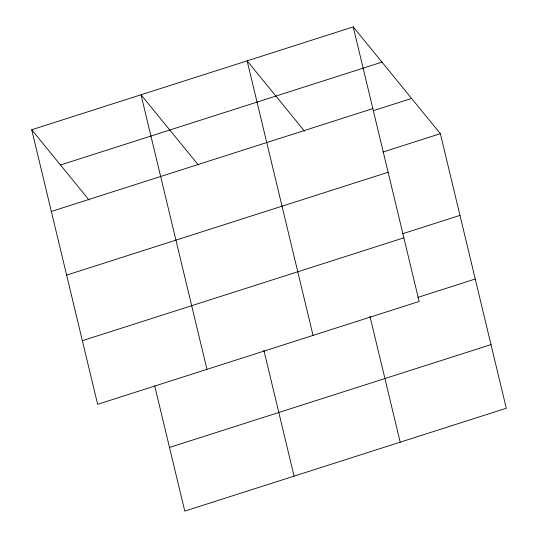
<?xml version="1.0" encoding="UTF-8"?>
<svg xmlns="http://www.w3.org/2000/svg" width="538" height="538" viewBox="0 0 538 538"><rect width="100%" height="100%" fill="white"/><g stroke="black" fill="none" stroke-linecap="round" stroke-linejoin="round"><path stroke-width="0.81" d="M353.224 26.9L419.142 301.475L97.64 404.32L31.722 129.752L353.224 26.9L440.36 133.68L506.278 408.248L184.776 511.1L154.722 385.934M60.478 164.984L381.98 62.139M51.339 211.461L372.841 108.615M373.311 110.687L411.604 98.441M382.921 152.052L440.36 133.68M66.618 275.106L388.12 172.254M402.538 233.768L459.977 215.388M82.361 340.682L403.863 237.83M417.824 297.406L475.256 279.034M169.497 447.455L490.999 344.609M304.454 131.084L247.13 60.841L313.049 335.416M198.354 165.025L141.03 94.782L206.955 369.35M31.722 129.752L89.046 199.995M369.936 316.216L400.185 442.189M263.842 350.151L294.084 476.13"/></g></svg>
